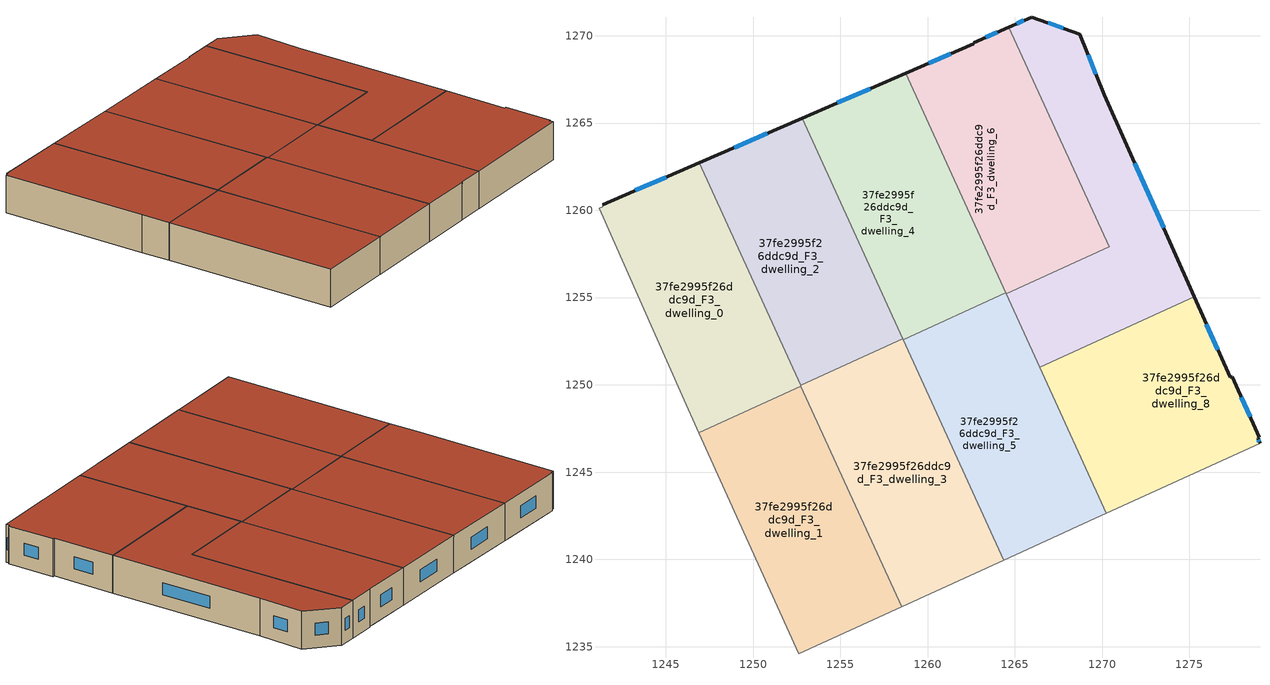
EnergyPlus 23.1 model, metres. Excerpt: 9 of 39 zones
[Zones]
37fe2995f26ddc9d_F3_dwelling_0
 floor to 37fe2995f26ddc9d_F2_dwelling_5 (EU_floor_Construction): 1246.31,1262.46 1252.15,1249.66 1246.91,1247.27 1245.95,1249.39 1241.18,1260.12 1241.4,1260.21 1241.38,1260.32 z9
 floor to 37fe2995f26ddc9d_F2_dwelling_6 (EU_floor_Construction): 1246.91,1262.72 1252.74,1249.93 1252.15,1249.66 1246.31,1262.46 z9
 wall outside (EU_wall_Construction): 1246.91,1262.72 1241.38,1260.32 z9:12
 wall adiabatic (EU_wall_Construction): 1241.38,1260.32 1241.4,1260.21 1241.18,1260.12 1245.95,1249.39 1246.91,1247.26 z9:12
 wall to 37fe2995f26ddc9d_F3_dwelling_1 (EU_wall_Construction): 1246.91,1247.26 1252.74,1249.93 z9:12
 wall to 37fe2995f26ddc9d_F3_dwelling_2 (EU_wall_Construction): 1252.72,1249.97 1246.91,1262.72 z9:12
 wall to 37fe2995f26ddc9d_F3_dwelling_3 (EU_wall_Construction): 1252.74,1249.93 1252.72,1249.97 z9:12
 window (EU_Window_Construction): 1245.03,1261.9 1243.26,1261.14 z10.02:10.98
 roof outside (EU_roof_Construction): 1252.74,1249.93 1246.91,1262.72 1241.38,1260.32 1241.4,1260.21 1241.18,1260.12 1245.95,1249.39 1246.91,1247.26 z12
37fe2995f26ddc9d_F3_dwelling_1
 floor to 37fe2995f26ddc9d_F2_dwelling_5 (EU_floor_Construction): 1252.15,1249.66 1252.16,1249.64 1246.91,1247.25 1246.91,1247.27 z9
 floor to 37fe2995f26ddc9d_F2_dwelling_1 (EU_floor_Construction): 1252.75,1249.91 1258.51,1237.28 1257.93,1237.02 1252.17,1249.64 z9
 floor adiabatic (EU_floor_Construction): 1252.75,1249.91 1252.17,1249.64 1257.93,1237.02 1252.61,1234.58 1246.91,1247.26 1246.91,1247.25 1252.16,1249.64 1252.15,1249.66 1252.74,1249.93 z9
 wall adiabatic (EU_wall_Construction): 1246.91,1247.26 1252.61,1234.58 1258.51,1237.28 z9:12
 wall to 37fe2995f26ddc9d_F3_dwelling_3 (EU_wall_Construction): 1258.51,1237.28 1252.74,1249.93 z9:12
 roof outside (EU_roof_Construction): 1258.51,1237.28 1252.74,1249.93 1246.91,1247.26 1252.61,1234.58 z12
37fe2995f26ddc9d_F3_dwelling_2
 floor adiabatic (EU_floor_Construction): 1251.59,1264.75 1257.37,1252.09 1252.72,1249.97 1246.91,1262.72 z9; 1252.81,1265.28 1258.57,1252.64 1257.37,1252.09 1251.59,1264.75 z9
 wall outside (EU_wall_Construction): 1252.81,1265.28 1246.91,1262.72 z9:12
 wall to 37fe2995f26ddc9d_F3_dwelling_3 (EU_wall_Construction): 1252.72,1249.97 1258.57,1252.64 z9:12
 wall to 37fe2995f26ddc9d_F3_dwelling_4 (EU_wall_Construction): 1258.57,1252.64 1252.81,1265.28 z9:12
 window (EU_Window_Construction): 1250.8,1264.4 1248.92,1263.59 z10.02:10.98
 roof outside (EU_roof_Construction): 1258.57,1252.64 1252.81,1265.28 1246.91,1262.72 1252.72,1249.97 z12
37fe2995f26ddc9d_F3_dwelling_3
 floor adiabatic (EU_floor_Construction): 1258.57,1252.64 1264.36,1239.95 1258.51,1237.28 1252.72,1249.97 z9
 wall adiabatic (EU_wall_Construction): 1258.51,1237.28 1264.36,1239.95 z9:12
 wall to 37fe2995f26ddc9d_F3_dwelling_5 (EU_wall_Construction): 1264.36,1239.95 1258.6,1252.59 z9:12
 wall to 37fe2995f26ddc9d_F3_dwelling_4 (EU_wall_Construction): 1258.6,1252.59 1258.57,1252.64 z9:12
 roof outside (EU_roof_Construction): 1264.36,1239.95 1258.57,1252.64 1252.72,1249.97 1258.51,1237.28 z12
37fe2995f26ddc9d_F3_dwelling_4
 floor adiabatic (EU_floor_Construction): 1256.91,1267.05 1262.67,1254.44 1258.6,1252.59 1252.81,1265.28 z9
 floor to 37fe2995f26ddc9d_F2_dwelling_8 (EU_floor_Construction): 1258.74,1267.85 1264.48,1255.27 1262.67,1254.44 1256.91,1267.05 z9
 wall outside (EU_wall_Construction): 1258.74,1267.85 1252.81,1265.28 z9:12
 wall to 37fe2995f26ddc9d_F3_dwelling_5 (EU_wall_Construction): 1258.6,1252.59 1264.48,1255.27 z9:12
 wall to 37fe2995f26ddc9d_F3_dwelling_6 (EU_wall_Construction): 1264.48,1255.27 1258.74,1267.85 z9:12
 window (EU_Window_Construction): 1256.72,1266.97 1254.83,1266.15 z10.02:10.98
 roof outside (EU_roof_Construction): 1264.48,1255.27 1258.74,1267.85 1252.81,1265.28 1258.6,1252.59 z12
37fe2995f26ddc9d_F3_dwelling_5
 floor to 37fe2995f26ddc9d_F2_dwelling_2 (EU_floor_Construction): 1262.76,1254.47 1268.52,1241.85 1268.29,1241.75 1268.18,1241.7 1264.36,1239.95 1258.6,1252.58 z9
 floor to 37fe2995f26ddc9d_F2_dwelling_3 (EU_floor_Construction): 1264.48,1255.26 1270.24,1242.64 1268.52,1241.85 1262.76,1254.47 z9
 wall adiabatic (EU_wall_Construction): 1264.36,1239.95 1268.18,1241.7 1268.29,1241.75 1270.24,1242.64 z9:12
 wall to 37fe2995f26ddc9d_F3_dwelling_8 (EU_wall_Construction): 1270.24,1242.64 1266.42,1251.01 z9:12
 wall to 37fe2995f26ddc9d_F3_dwelling_7 (EU_wall_Construction): 1266.42,1251.01 1264.5,1255.22 z9:12
 wall to 37fe2995f26ddc9d_F3_dwelling_6 (EU_wall_Construction): 1264.5,1255.22 1264.48,1255.27 z9:12
 roof outside (EU_roof_Construction): 1268.29,1241.75 1270.24,1242.64 1264.48,1255.27 1258.6,1252.59 1264.36,1239.95 1268.18,1241.7 z12
37fe2995f26ddc9d_F3_dwelling_6
 floor to 37fe2995f26ddc9d_F2_dwelling_8 (EU_floor_Construction): 1262.28,1269.38 1267.99,1256.86 1264.48,1255.26 1258.74,1267.85 z9
 floor to 37fe2995f26ddc9d_F2_dwelling_4 (EU_floor_Construction): 1270.38,1257.95 1270.4,1257.92 1268.07,1256.85 1268.05,1256.89 z9
 floor to 37fe2995f26ddc9d_F2_dwelling_9 (EU_floor_Construction): 1264.66,1270.49 1270.38,1257.95 1267.99,1256.86 1262.28,1269.38 1262.65,1269.54 1262.64,1269.58 1262.66,1269.6 z9
 floor to 37fe2995f26ddc9d_F2_dwelling_3 (EU_floor_Construction): 1268.05,1256.89 1268.07,1256.85 1264.5,1255.22 1264.48,1255.26 z9
 wall outside (EU_wall_Construction): 1264.66,1270.49 1262.66,1269.6 1262.64,1269.58 1262.65,1269.54 1258.74,1267.85 z9:12
 wall to 37fe2995f26ddc9d_F3_dwelling_7 (EU_wall_Construction): 1264.5,1255.22 1270.4,1257.92 1264.66,1270.49 z9:12
 window (EU_Window_Construction): 1261.32,1268.96 1260.07,1268.42 / 1263.98,1270.19 1263.34,1269.9 z10.02:10.98
 roof outside (EU_roof_Construction): 1270.4,1257.92 1264.66,1270.49 1262.66,1269.6 1262.64,1269.58 1262.65,1269.54 1258.74,1267.85 1264.5,1255.22 z12
37fe2995f26ddc9d_F3_dwelling_7
 floor to 37fe2995f26ddc9d_F2_dwelling_4 (EU_floor_Construction): 1273.37,1259.31 1275.27,1255.05 1269.99,1252.64 1268.07,1256.85 1270.4,1257.92 1270.38,1257.95 z9
 floor to 37fe2995f26ddc9d_F2_dwelling_9 (EU_floor_Construction): 1268.72,1270.08 1270.12,1266.62 1273.37,1259.31 1270.38,1257.95 1264.66,1270.49 1265.96,1271.07 z9
 floor to 37fe2995f26ddc9d_F2_dwelling_3 (EU_floor_Construction): 1268.07,1256.85 1269.99,1252.64 1266.42,1251.01 1264.5,1255.22 z9
 wall outside (EU_wall_Construction): 1275.27,1255.05 1270.12,1266.62 1268.72,1270.08 1265.96,1271.07 1264.66,1270.49 z9:12
 wall to 37fe2995f26ddc9d_F3_dwelling_8 (EU_wall_Construction): 1266.42,1251.01 1275.27,1255.05 z9:12
 window (EU_Window_Construction): 1265.52,1270.87 1265.1,1270.69 / 1267.78,1270.42 1266.9,1270.74 / 1269.64,1267.8 1269.19,1268.9 / 1273.52,1258.99 1271.87,1262.68 z10.02:10.98
 roof outside (EU_roof_Construction): 1275.27,1255.05 1270.12,1266.62 1268.72,1270.08 1265.96,1271.07 1264.66,1270.49 1270.4,1257.92 1264.5,1255.22 1266.42,1251.01 z12
37fe2995f26ddc9d_F3_dwelling_8
 floor to 37fe2995f26ddc9d_F2_dwelling_4 (EU_floor_Construction): 1275.27,1255.05 1277.33,1250.43 1277.45,1250.48 1279.01,1246.99 1278.91,1246.94 1279.04,1246.66 1273.81,1244.27 1269.99,1252.64 z9
 floor to 37fe2995f26ddc9d_F2_dwelling_3 (EU_floor_Construction): 1269.99,1252.64 1273.81,1244.27 1270.24,1242.64 1266.42,1251.01 z9
 wall outside (EU_wall_Construction): 1279.04,1246.66 1278.91,1246.94 1279.01,1246.99 1277.45,1250.48 1277.33,1250.43 1275.27,1255.05 z9:12
 wall adiabatic (EU_wall_Construction): 1270.24,1242.64 1279.04,1246.66 z9:12
 window (EU_Window_Construction): 1276.63,1252.01 1275.97,1253.48 / 1278.48,1248.18 1277.98,1249.29 / 1279,1246.75 1278.95,1246.84 z10.02:10.98
 roof outside (EU_roof_Construction): 1279.04,1246.66 1278.91,1246.94 1279.01,1246.99 1277.45,1250.48 1277.33,1250.43 1275.27,1255.05 1266.42,1251.01 1270.24,1242.64 z12
[Building]
EU S2 Campaign: North Axis=0; Terrain=City; Solar Distribution=FullExterior
[Site:Location]
Vienna: Latitude=48; Longitude=16.5; Time Zone=1; Elevation=183
[SizingPeriod:WeatherFileDays]
AnnualSizingPeriod: Begin Month=1; Begin Day of Month=1; End Month=12; End Day of Month=31; Day of Week for Start Day=Monday; Use Weather File Daylight Saving Period=No; Use Weather File Rain and Snow Indicators=No
[MATERIAL]
EU_InternalMass_Material: Roughness=MediumRough; Thickness=0.1; Conductivity=1; Density=1800; Specific Heat=900; Thermal Absorptance=0.9; Solar Absorptance=0.7; Visible Absorptance=0.7
[MATERIAL:NOMASS] Roughness=MediumRough; Thermal Absorptance=0.9; Solar Absorptance=0.7; Visible Absorptance=0.7
Name | Thermal Resistance
EU_wall_NoMass | 0.942466
EU_roof_NoMass | 0.551687
EU_floor_NoMass | 0.66527
[WINDOWMATERIAL:SIMPLEGLAZINGSYSTEM]
EU_Window_SimpleGlazing: UFactor=2.03367; Solar Heat Gain Coefficient=0.65; Visible Transmittance=0.65
[CONSTRUCTION]
EU_wall_Construction: EU_wall_NoMass
EU_roof_Construction: EU_roof_NoMass
EU_floor_Construction: EU_floor_NoMass
EU_Window_Construction: EU_Window_SimpleGlazing
EU_InternalMass_Construction: EU_InternalMass_Material
[ZONE] Type=1; Multiplier=1; Ceiling Height=autocalculate; Floor Area=autocalculate; Part of Total Floor Area=Yes
Name | Volume
37fe2995f26ddc9d_F3_dwelling_0 | 269.12
37fe2995f26ddc9d_F3_dwelling_1 | 269.111
37fe2995f26ddc9d_F3_dwelling_2 | 269.134
37fe2995f26ddc9d_F3_dwelling_3 | 269.15
37fe2995f26ddc9d_F3_dwelling_4 | 269.142
37fe2995f26ddc9d_F3_dwelling_5 | 269.117
37fe2995f26ddc9d_F3_dwelling_6 | 269.129
37fe2995f26ddc9d_F3_dwelling_7 | 269.137
37fe2995f26ddc9d_F3_dwelling_8 | 269.14
[INTERNALMASS] Construction=EU_InternalMass_Construction
Name | Zone or ZoneList | Surface Area
37fe2995f26ddc9d_F3_dwelling_0_EU_InternalMass | 37fe2995f26ddc9d_F3_dwelling_0 | 89.709
37fe2995f26ddc9d_F3_dwelling_1_EU_InternalMass | 37fe2995f26ddc9d_F3_dwelling_1 | 89.7032
37fe2995f26ddc9d_F3_dwelling_2_EU_InternalMass | 37fe2995f26ddc9d_F3_dwelling_2 | 89.7124
37fe2995f26ddc9d_F3_dwelling_3_EU_InternalMass | 37fe2995f26ddc9d_F3_dwelling_3 | 89.7149
37fe2995f26ddc9d_F3_dwelling_4_EU_InternalMass | 37fe2995f26ddc9d_F3_dwelling_4 | 89.7142
37fe2995f26ddc9d_F3_dwelling_5_EU_InternalMass | 37fe2995f26ddc9d_F3_dwelling_5 | 89.7048
37fe2995f26ddc9d_F3_dwelling_6_EU_InternalMass | 37fe2995f26ddc9d_F3_dwelling_6 | 89.7091
37fe2995f26ddc9d_F3_dwelling_7_EU_InternalMass | 37fe2995f26ddc9d_F3_dwelling_7 | 89.7123
37fe2995f26ddc9d_F3_dwelling_8_EU_InternalMass | 37fe2995f26ddc9d_F3_dwelling_8 | 89.7132
[OTHEREQUIPMENT] Fuel Type=Electricity; Design Level Calculation Method=Watts/Area; Power per Zone Floor Area=1; Fraction Latent=0; Fraction Radiant=0; Fraction Lost=0; Carbon Dioxide Generation Rate=0; EndUse Subcategory=EU_Step8_InternalGains
Name | Zone or ZoneList or Space or SpaceList | Schedule
EU_Step8_InternalGain_37fe2995f26ddc9d_F3_dwelling_0_f000 | 37fe2995f26ddc9d_F3_dwelling_0 | EU_Step8_GainSchedule_37fe2995f26ddc9d_F3_dwelling_0_f000
EU_Step8_InternalGain_37fe2995f26ddc9d_F3_dwelling_1_f000 | 37fe2995f26ddc9d_F3_dwelling_1 | EU_Step8_GainSchedule_37fe2995f26ddc9d_F3_dwelling_1_f000
EU_Step8_InternalGain_37fe2995f26ddc9d_F3_dwelling_2_f000 | 37fe2995f26ddc9d_F3_dwelling_2 | EU_Step8_GainSchedule_37fe2995f26ddc9d_F3_dwelling_2_f000
EU_Step8_InternalGain_37fe2995f26ddc9d_F3_dwelling_3_f000 | 37fe2995f26ddc9d_F3_dwelling_3 | EU_Step8_GainSchedule_37fe2995f26ddc9d_F3_dwelling_3_f000
EU_Step8_InternalGain_37fe2995f26ddc9d_F3_dwelling_4_f000 | 37fe2995f26ddc9d_F3_dwelling_4 | EU_Step8_GainSchedule_37fe2995f26ddc9d_F3_dwelling_4_f000
EU_Step8_InternalGain_37fe2995f26ddc9d_F3_dwelling_5_f000 | 37fe2995f26ddc9d_F3_dwelling_5 | EU_Step8_GainSchedule_37fe2995f26ddc9d_F3_dwelling_5_f000
EU_Step8_InternalGain_37fe2995f26ddc9d_F3_dwelling_6_f000 | 37fe2995f26ddc9d_F3_dwelling_6 | EU_Step8_GainSchedule_37fe2995f26ddc9d_F3_dwelling_6_f000
EU_Step8_InternalGain_37fe2995f26ddc9d_F3_dwelling_7_f000 | 37fe2995f26ddc9d_F3_dwelling_7 | EU_Step8_GainSchedule_37fe2995f26ddc9d_F3_dwelling_7_f000
EU_Step8_InternalGain_37fe2995f26ddc9d_F3_dwelling_8_f000 | 37fe2995f26ddc9d_F3_dwelling_8 | EU_Step8_GainSchedule_37fe2995f26ddc9d_F3_dwelling_8_f000
[ZONEVENTILATION:DESIGNFLOWRATE] Schedule=EU_AlwaysOn; Design Flow Rate Calculation Method=AirChanges/Hour; Air Changes per Hour=0.530523; Ventilation Type=Natural; Fan Pressure Rise=0; Fan Total Efficiency=1; Constant Term Coefficient=1; Temperature Term Coefficient=0; Velocity Term Coefficient=0; Velocity Squared Term Coefficient=0; Minimum Indoor Temperature=-100; Maximum Indoor Temperature=100; Delta Temperature=-100; Minimum Outdoor Temperature=-100; Maximum Outdoor Temperature=100; Maximum Wind Speed=40
Name | Zone or ZoneList or Space or SpaceList
EU_ConstantAir_37fe2995f26ddc9d_F3_dwelling_0 | 37fe2995f26ddc9d_F3_dwelling_0
EU_ConstantAir_37fe2995f26ddc9d_F3_dwelling_1 | 37fe2995f26ddc9d_F3_dwelling_1
EU_ConstantAir_37fe2995f26ddc9d_F3_dwelling_2 | 37fe2995f26ddc9d_F3_dwelling_2
EU_ConstantAir_37fe2995f26ddc9d_F3_dwelling_3 | 37fe2995f26ddc9d_F3_dwelling_3
EU_ConstantAir_37fe2995f26ddc9d_F3_dwelling_4 | 37fe2995f26ddc9d_F3_dwelling_4
EU_ConstantAir_37fe2995f26ddc9d_F3_dwelling_5 | 37fe2995f26ddc9d_F3_dwelling_5
EU_ConstantAir_37fe2995f26ddc9d_F3_dwelling_6 | 37fe2995f26ddc9d_F3_dwelling_6
EU_ConstantAir_37fe2995f26ddc9d_F3_dwelling_7 | 37fe2995f26ddc9d_F3_dwelling_7
EU_ConstantAir_37fe2995f26ddc9d_F3_dwelling_8 | 37fe2995f26ddc9d_F3_dwelling_8
[HVACTEMPLATE:THERMOSTAT] Constant Heating Setpoint=20; Constant Cooling Setpoint=50
EU_HeatOnly_37fe2995f26ddc9d_F0_dwelling_0; EU_HeatOnly_37fe2995f26ddc9d_F0_dwelling_1; EU_HeatOnly_37fe2995f26ddc9d_F0_dwelling_2; EU_HeatOnly_37fe2995f26ddc9d_F0_dwelling_3; EU_HeatOnly_37fe2995f26ddc9d_F0_dwelling_4; EU_HeatOnly_37fe2995f26ddc9d_F0_dwelling_5; EU_HeatOnly_37fe2995f26ddc9d_F0_dwelling_6; EU_HeatOnly_37fe2995f26ddc9d_F0_dwelling_7; EU_HeatOnly_37fe2995f26ddc9d_F0_dwelling_8; EU_HeatOnly_37fe2995f26ddc9d_F0_dwelling_9; EU_HeatOnly_37fe2995f26ddc9d_F1_dwelling_0; EU_HeatOnly_37fe2995f26ddc9d_F1_dwelling_1; EU_HeatOnly_37fe2995f26ddc9d_F1_dwelling_2; EU_HeatOnly_37fe2995f26ddc9d_F1_dwelling_3; EU_HeatOnly_37fe2995f26ddc9d_F1_dwelling_4; EU_HeatOnly_37fe2995f26ddc9d_F1_dwelling_5; EU_HeatOnly_37fe2995f26ddc9d_F1_dwelling_6; EU_HeatOnly_37fe2995f26ddc9d_F1_dwelling_7; EU_HeatOnly_37fe2995f26ddc9d_F1_dwelling_8; EU_HeatOnly_37fe2995f26ddc9d_F1_dwelling_9; EU_HeatOnly_37fe2995f26ddc9d_F2_dwelling_0; EU_HeatOnly_37fe2995f26ddc9d_F2_dwelling_1; EU_HeatOnly_37fe2995f26ddc9d_F2_dwelling_2; EU_HeatOnly_37fe2995f26ddc9d_F2_dwelling_3; EU_HeatOnly_37fe2995f26ddc9d_F2_dwelling_4; EU_HeatOnly_37fe2995f26ddc9d_F2_dwelling_5; EU_HeatOnly_37fe2995f26ddc9d_F2_dwelling_6; EU_HeatOnly_37fe2995f26ddc9d_F2_dwelling_7; EU_HeatOnly_37fe2995f26ddc9d_F2_dwelling_8; EU_HeatOnly_37fe2995f26ddc9d_F2_dwelling_9; EU_HeatOnly_37fe2995f26ddc9d_F3_dwelling_0; EU_HeatOnly_37fe2995f26ddc9d_F3_dwelling_1; EU_HeatOnly_37fe2995f26ddc9d_F3_dwelling_2; EU_HeatOnly_37fe2995f26ddc9d_F3_dwelling_3; EU_HeatOnly_37fe2995f26ddc9d_F3_dwelling_4; EU_HeatOnly_37fe2995f26ddc9d_F3_dwelling_5; EU_HeatOnly_37fe2995f26ddc9d_F3_dwelling_6; EU_HeatOnly_37fe2995f26ddc9d_F3_dwelling_7; EU_HeatOnly_37fe2995f26ddc9d_F3_dwelling_8
[HVACTEMPLATE:ZONE:IDEALLOADSAIRSYSTEM] System Availability Schedule=EU_AlwaysOn; Maximum Heating Supply Air Temperature=50; Minimum Cooling Supply Air Temperature=13; Maximum Heating Supply Air Humidity Ratio=0.0156; Minimum Cooling Supply Air Humidity Ratio=0.0077; Heating Limit=NoLimit; Cooling Limit=NoLimit; Heating Availability Schedule=EU_AlwaysOn; Cooling Availability Schedule=EU_CoolingOff; Dehumidification Control Type=ConstantSensibleHeatRatio; Cooling Sensible Heat Ratio=0.7; Dehumidification Setpoint=60; Humidification Control Type=None; Humidification Setpoint=30; Outdoor Air Method=None; Outdoor Air Flow Rate per Person=0.00944; Outdoor Air Flow Rate per Zone Floor Area=0; Outdoor Air Flow Rate per Zone=0; Demand Controlled Ventilation Type=None; Outdoor Air Economizer Type=NoEconomizer; Heat Recovery Type=None; Sensible Heat Recovery Effectiveness=0.7; Latent Heat Recovery Effectiveness=0.65
Name | Template Thermostat
37fe2995f26ddc9d_F3_dwelling_0 | EU_HeatOnly_37fe2995f26ddc9d_F3_dwelling_0
37fe2995f26ddc9d_F3_dwelling_1 | EU_HeatOnly_37fe2995f26ddc9d_F3_dwelling_1
37fe2995f26ddc9d_F3_dwelling_2 | EU_HeatOnly_37fe2995f26ddc9d_F3_dwelling_2
37fe2995f26ddc9d_F3_dwelling_3 | EU_HeatOnly_37fe2995f26ddc9d_F3_dwelling_3
37fe2995f26ddc9d_F3_dwelling_4 | EU_HeatOnly_37fe2995f26ddc9d_F3_dwelling_4
37fe2995f26ddc9d_F3_dwelling_5 | EU_HeatOnly_37fe2995f26ddc9d_F3_dwelling_5
37fe2995f26ddc9d_F3_dwelling_6 | EU_HeatOnly_37fe2995f26ddc9d_F3_dwelling_6
37fe2995f26ddc9d_F3_dwelling_7 | EU_HeatOnly_37fe2995f26ddc9d_F3_dwelling_7
37fe2995f26ddc9d_F3_dwelling_8 | EU_HeatOnly_37fe2995f26ddc9d_F3_dwelling_8
[SIZING:ZONE] Zone Cooling Design Supply Air Temperature Input Method=SupplyAirTemperature; Zone Cooling Design Supply Air Temperature=13; Zone Heating Design Supply Air Temperature Input Method=SupplyAirTemperature; Zone Heating Design Supply Air Temperature=50; Zone Cooling Design Supply Air Humidity Ratio=0.008; Zone Heating Design Supply Air Humidity Ratio=0.008; Cooling Design Air Flow Method=DesignDay; Cooling Design Air Flow Rate=0; Cooling Minimum Air Flow per Zone Floor Area=0.000762; Cooling Minimum Air Flow=0; Cooling Minimum Air Flow Fraction=0.2; Heating Design Air Flow Method=DesignDay; Heating Design Air Flow Rate=0; Heating Maximum Air Flow per Zone Floor Area=0.002032; Heating Maximum Air Flow=0.141576; Heating Maximum Air Flow Fraction=0.3; Account for Dedicated Outdoor Air System=No; Dedicated Outdoor Air System Control Strategy=NeutralSupplyAir; Dedicated Outdoor Air Low Setpoint Temperature for Design=autosize; Dedicated Outdoor Air High Setpoint Temperature for Design=autosize; Zone Load Sizing Method=Sensible Load Only No Latent Load; Zone Latent Cooling Design Supply Air Humidity Ratio Input Method=HumidityRatioDifference; Zone Cooling Design Supply Air Humidity Ratio Difference=0.005; Zone Latent Heating Design Supply Air Humidity Ratio Input Method=HumidityRatioDifference; Zone Humidification Design Supply Air Humidity Ratio Difference=0.005
37fe2995f26ddc9d_F3_dwelling_0; 37fe2995f26ddc9d_F3_dwelling_1; 37fe2995f26ddc9d_F3_dwelling_2; 37fe2995f26ddc9d_F3_dwelling_3; 37fe2995f26ddc9d_F3_dwelling_4; 37fe2995f26ddc9d_F3_dwelling_5; 37fe2995f26ddc9d_F3_dwelling_6; 37fe2995f26ddc9d_F3_dwelling_7; 37fe2995f26ddc9d_F3_dwelling_8
[SCHEDULE:CONSTANT]
Name | Hourly Value
EU_AlwaysOn | 1
EU_CoolingOff | 0
[SCHEDULE:FILE] Column Number=1; Rows to Skip at Top=0; Number of Hours of Data=8760; Column Separator=Comma; Interpolate to Timestep=No; Minutes per Item=60; Adjust Schedule for Daylight Savings=Yes
Name | File
EU_Step8_GainSchedule_37fe2995f26ddc9d_F3_dwelling_0_f000 | ../../schedules/37fe2995f26ddc9d/37fe2995f26ddc9d_F3_dwelling_0_f000_gain.csv
EU_Step8_GainSchedule_37fe2995f26ddc9d_F3_dwelling_1_f000 | ../../schedules/37fe2995f26ddc9d/37fe2995f26ddc9d_F3_dwelling_1_f000_gain.csv
EU_Step8_GainSchedule_37fe2995f26ddc9d_F3_dwelling_2_f000 | ../../schedules/37fe2995f26ddc9d/37fe2995f26ddc9d_F3_dwelling_2_f000_gain.csv
EU_Step8_GainSchedule_37fe2995f26ddc9d_F3_dwelling_3_f000 | ../../schedules/37fe2995f26ddc9d/37fe2995f26ddc9d_F3_dwelling_3_f000_gain.csv
EU_Step8_GainSchedule_37fe2995f26ddc9d_F3_dwelling_4_f000 | ../../schedules/37fe2995f26ddc9d/37fe2995f26ddc9d_F3_dwelling_4_f000_gain.csv
EU_Step8_GainSchedule_37fe2995f26ddc9d_F3_dwelling_5_f000 | ../../schedules/37fe2995f26ddc9d/37fe2995f26ddc9d_F3_dwelling_5_f000_gain.csv
EU_Step8_GainSchedule_37fe2995f26ddc9d_F3_dwelling_6_f000 | ../../schedules/37fe2995f26ddc9d/37fe2995f26ddc9d_F3_dwelling_6_f000_gain.csv
EU_Step8_GainSchedule_37fe2995f26ddc9d_F3_dwelling_7_f000 | ../../schedules/37fe2995f26ddc9d/37fe2995f26ddc9d_F3_dwelling_7_f000_gain.csv
EU_Step8_GainSchedule_37fe2995f26ddc9d_F3_dwelling_8_f000 | ../../schedules/37fe2995f26ddc9d/37fe2995f26ddc9d_F3_dwelling_8_f000_gain.csv
